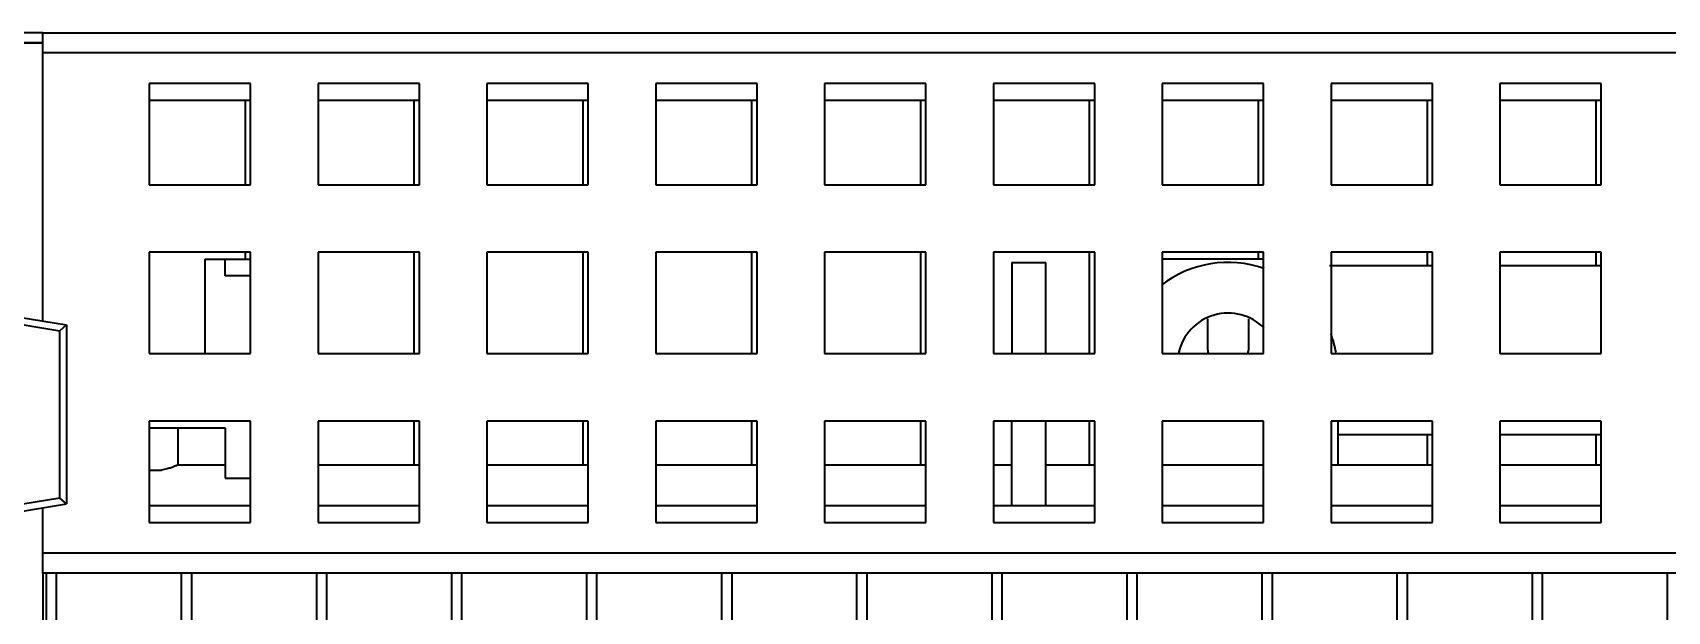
# Model space of a CAD drawing. Header units: millimetres. Extents: x 32496 to 166256, y 3504 to 23939.
# Drawn here: x 44524.6 to 45008.7, y 13128.8 to 13300.1 of the extents above; entities that cross this region are included whole.
import ezdxf

# ---------------------------------------------------------------- set-up
doc = ezdxf.new("R2010")
doc.units = ezdxf.units.MM
doc.layers.get('0').update_dxf_attribs({"lineweight": 35})

msp = doc.modelspace()

# ---------------------------------------------------------------- linework, layer by layer
at = {"linetype": 'Continuous'}
for p, q in [((44527.64, 13300.075), (44447.64, 13300.075)), ((44527.64, 13214.716), (44527.64, 13300.075)), ((44527.64, 13300.075), (45153.64, 13300.075)), ((44527.64, 13297.075), (44447.64, 13297.075)), ((44447.64, 13297.075), (44527.64, 13297.075)), ((45153.64, 13294.075), (44527.64, 13294.075)), ((44559.14, 13285.075), (44559.14, 13255.075)), ((44589.14, 13285.075), (44559.14, 13285.075)), ((44589.14, 13255.075), (44589.14, 13285.075)), ((44609.14, 13285.075), (44609.14, 13255.075)), ((44639.14, 13285.075), (44609.14, 13285.075)), ((44639.14, 13255.075), (44639.14, 13285.075)), ((44659.14, 13285.075), (44659.14, 13255.075)), ((44689.14, 13285.075), (44659.14, 13285.075)), ((44689.14, 13255.075), (44689.14, 13285.075)), ((44709.14, 13285.075), (44709.14, 13255.075)), ((44739.14, 13285.075), (44709.14, 13285.075)), ((44739.14, 13255.075), (44739.14, 13285.075)), ((44759.14, 13285.075), (44759.14, 13255.075)), ((44789.14, 13285.075), (44759.14, 13285.075)), ((44789.14, 13255.075), (44789.14, 13285.075)), ((44809.14, 13285.075), (44809.14, 13255.075)), ((44839.14, 13285.075), (44809.14, 13285.075)), ((44839.14, 13255.075), (44839.14, 13285.075)), ((44859.14, 13285.075), (44859.14, 13255.075)), ((44889.14, 13285.075), (44859.14, 13285.075)), ((44889.14, 13255.075), (44889.14, 13285.075)), ((44909.14, 13285.075), (44909.14, 13255.075)), ((44939.14, 13285.075), (44909.14, 13285.075)), ((44939.14, 13255.075), (44939.14, 13285.075)), ((44959.14, 13285.075), (44959.14, 13255.075)), ((44989.14, 13285.075), (44959.14, 13285.075)), ((44989.14, 13255.075), (44989.14, 13285.075)), ((44559.14, 13280.075), (44589.14, 13280.075)), ((44587.64, 13255.075), (44587.64, 13280.075)), ((44609.14, 13280.075), (44639.14, 13280.075)), ((44637.64, 13255.075), (44637.64, 13280.075)), ((44659.14, 13280.075), (44689.14, 13280.075)), ((44687.64, 13255.075), (44687.64, 13280.075)), ((44709.14, 13280.075), (44739.14, 13280.075)), ((44737.64, 13255.075), (44737.64, 13280.075)), ((44759.14, 13280.075), (44789.14, 13280.075)), ((44787.64, 13255.075), (44787.64, 13280.075)), ((44809.14, 13280.075), (44839.14, 13280.075)), ((44837.64, 13255.075), (44837.64, 13280.075)), ((44859.14, 13280.075), (44889.14, 13280.075)), ((44887.64, 13255.075), (44887.64, 13280.075)), ((44909.14, 13280.075), (44939.14, 13280.075)), ((44937.64, 13255.075), (44937.64, 13280.075)), ((44959.14, 13280.075), (44989.14, 13280.075)), ((44987.64, 13255.075), (44987.64, 13280.075)), ((44559.14, 13255.075), (44589.14, 13255.075)), ((44609.14, 13255.075), (44639.14, 13255.075)), ((44659.14, 13255.075), (44689.14, 13255.075)), ((44709.14, 13255.075), (44739.14, 13255.075)), ((44759.14, 13255.075), (44789.14, 13255.075)), ((44809.14, 13255.075), (44839.14, 13255.075)), ((44859.14, 13255.075), (44889.14, 13255.075)), ((44909.14, 13255.075), (44939.14, 13255.075)), ((44959.14, 13255.075), (44989.14, 13255.075)), ((44559.14, 13235.075), (44559.14, 13205.075)), ((44589.14, 13235.075), (44559.14, 13235.075)), ((44587.64, 13233.075), (44587.64, 13235.075)), ((44589.14, 13205.075), (44589.14, 13235.075)), ((44609.14, 13235.075), (44609.14, 13205.075)), ((44639.14, 13235.075), (44609.14, 13235.075)), ((44637.64, 13205.075), (44637.64, 13235.075)), ((44639.14, 13205.075), (44639.14, 13235.075)), ((44659.14, 13235.075), (44659.14, 13205.075)), ((44689.14, 13235.075), (44659.14, 13235.075)), ((44687.64, 13205.075), (44687.64, 13235.075)), ((44689.14, 13205.075), (44689.14, 13235.075)), ((44709.14, 13235.075), (44709.14, 13205.075)), ((44739.14, 13235.075), (44709.14, 13235.075)), ((44737.64, 13205.075), (44737.64, 13235.075)), ((44739.14, 13205.075), (44739.14, 13235.075)), ((44759.14, 13235.075), (44759.14, 13205.075)), ((44789.14, 13235.075), (44759.14, 13235.075)), ((44787.64, 13205.075), (44787.64, 13235.075)), ((44789.14, 13205.075), (44789.14, 13235.075)), ((44809.14, 13235.075), (44809.14, 13205.075)), ((44839.14, 13235.075), (44809.14, 13235.075)), ((44837.64, 13205.075), (44837.64, 13235.075)), ((44839.14, 13205.075), (44839.14, 13235.075)), ((44859.14, 13235.075), (44859.14, 13205.075)), ((44889.14, 13235.075), (44859.14, 13235.075)), ((44887.64, 13233.075), (44887.64, 13235.075)), ((44889.14, 13205.075), (44889.14, 13235.075)), ((44909.14, 13235.075), (44909.14, 13205.075)), ((44939.14, 13235.075), (44909.14, 13235.075)), ((44937.64, 13231.075), (44937.64, 13235.075)), ((44939.14, 13205.075), (44939.14, 13235.075)), ((44959.14, 13235.075), (44959.14, 13205.075)), ((44989.14, 13235.075), (44959.14, 13235.075)), ((44987.64, 13231.075), (44987.64, 13235.075)), ((44989.14, 13205.075), (44989.14, 13235.075)), ((44575.64, 13233.075), (44575.64, 13205.075)), ((44575.64, 13233.075), (44589.14, 13233.075)), ((44581.64, 13228.075), (44581.64, 13233.075)), ((44814.64, 13232.075), (44814.64, 13205.075)), ((44814.64, 13232.075), (44824.64, 13232.075)), ((44824.64, 13205.075), (44824.64, 13232.075)), ((44889.14, 13233.075), (44859.14, 13233.075)), ((44939.14, 13231.075), (44908.64, 13231.075)), ((44989.14, 13231.075), (44959.14, 13231.075)), ((44467.14, 13224.575), (44534.64, 13213.575)), ((44589.14, 13228.075), (44581.64, 13228.075)), ((44510.44, 13215.493), (44532.64, 13211.875)), ((44872.64, 13206.075), (44872.64, 13215.425)), ((44884.64, 13215.429), (44884.64, 13206.075)), ((44534.64, 13213.575), (44532.64, 13211.875)), ((44532.64, 13162.276), (44532.64, 13211.875)), ((44534.64, 13213.575), (44534.64, 13160.575)), ((44559.14, 13205.075), (44589.14, 13205.075)), ((44609.14, 13205.075), (44639.14, 13205.075)), ((44659.14, 13205.075), (44689.14, 13205.075)), ((44709.14, 13205.075), (44739.14, 13205.075)), ((44759.14, 13205.075), (44789.14, 13205.075)), ((44809.14, 13205.075), (44839.14, 13205.075)), ((44859.14, 13205.075), (44889.14, 13205.075)), ((44909.14, 13205.075), (44939.14, 13205.075)), ((44959.14, 13205.075), (44989.14, 13205.075)), ((44559.14, 13185.075), (44559.14, 13155.075)), ((44589.14, 13185.075), (44559.14, 13185.075)), ((44559.14, 13183.075), (44581.64, 13183.075)), ((44567.64, 13183.075), (44567.64, 13172.075)), ((44581.64, 13183.075), (44581.64, 13168.199)), ((44589.14, 13155.075), (44589.14, 13185.075)), ((44609.14, 13185.075), (44609.14, 13155.075)), ((44639.14, 13185.075), (44609.14, 13185.075)), ((44637.64, 13172.075), (44637.64, 13185.075)), ((44639.14, 13155.075), (44639.14, 13185.075)), ((44659.14, 13185.075), (44659.14, 13155.075)), ((44689.14, 13185.075), (44659.14, 13185.075)), ((44687.64, 13172.075), (44687.64, 13185.075)), ((44689.14, 13155.075), (44689.14, 13185.075)), ((44709.14, 13185.075), (44709.14, 13155.075)), ((44739.14, 13185.075), (44709.14, 13185.075)), ((44737.64, 13172.075), (44737.64, 13185.075)), ((44739.14, 13155.075), (44739.14, 13185.075)), ((44759.14, 13185.075), (44759.14, 13155.075)), ((44789.14, 13185.075), (44759.14, 13185.075)), ((44787.64, 13172.075), (44787.64, 13185.075)), ((44789.14, 13155.075), (44789.14, 13185.075)), ((44809.14, 13185.075), (44809.14, 13155.075)), ((44839.14, 13185.075), (44809.14, 13185.075)), ((44814.64, 13160.075), (44814.64, 13185.075)), ((44824.64, 13160.075), (44824.64, 13185.075)), ((44837.64, 13172.075), (44837.64, 13185.075)), ((44839.14, 13155.075), (44839.14, 13185.075)), ((44859.14, 13185.075), (44859.14, 13155.075)), ((44889.14, 13185.075), (44859.14, 13185.075)), ((44889.14, 13155.075), (44889.14, 13185.075)), ((44909.14, 13185.075), (44909.14, 13155.075)), ((44939.14, 13185.075), (44909.14, 13185.075)), ((44911.14, 13185.075), (44911.14, 13172.075)), ((44939.14, 13181.075), (44911.14, 13181.075)), ((44937.64, 13172.075), (44937.64, 13181.075)), ((44939.14, 13155.075), (44939.14, 13185.075)), ((44959.14, 13185.075), (44959.14, 13155.075)), ((44989.14, 13185.075), (44959.14, 13185.075)), ((44989.14, 13181.075), (44959.14, 13181.075)), ((44987.64, 13172.075), (44987.64, 13181.075)), ((44989.14, 13155.075), (44989.14, 13185.075)), ((44567.64, 13172.075), (44567.335, 13171.967)), ((44581.64, 13172.075), (44567.64, 13172.075)), ((44639.14, 13172.075), (44609.14, 13172.075)), ((44689.14, 13172.075), (44659.14, 13172.075)), ((44739.14, 13172.075), (44709.14, 13172.075)), ((44789.14, 13172.075), (44759.14, 13172.075)), ((44814.64, 13172.075), (44809.14, 13172.075)), ((44839.14, 13172.075), (44824.64, 13172.075)), ((44889.14, 13172.075), (44859.14, 13172.075)), ((44939.14, 13172.075), (44909.14, 13172.075)), ((44989.14, 13172.075), (44959.14, 13172.075)), ((44559.14, 13170.575), (44562.809, 13170.575)), ((44581.64, 13168.199), (44589.14, 13168.199)), ((44532.64, 13162.276), (44510.44, 13158.658)), ((44534.64, 13160.575), (44532.64, 13162.276)), ((44467.14, 13149.575), (44534.64, 13160.575)), ((44527.64, 13140.075), (44527.64, 13159.435)), ((44589.14, 13160.075), (44559.14, 13160.075)), ((44639.14, 13160.075), (44609.14, 13160.075)), ((44689.14, 13160.075), (44659.14, 13160.075)), ((44739.14, 13160.075), (44709.14, 13160.075)), ((44789.14, 13160.075), (44759.14, 13160.075)), ((44839.14, 13160.075), (44809.14, 13160.075)), ((44889.14, 13160.075), (44859.14, 13160.075)), ((44939.14, 13160.075), (44909.14, 13160.075)), ((44989.14, 13160.075), (44959.14, 13160.075)), ((44559.14, 13155.075), (44589.14, 13155.075)), ((44609.14, 13155.075), (44639.14, 13155.075)), ((44659.14, 13155.075), (44689.14, 13155.075)), ((44709.14, 13155.075), (44739.14, 13155.075)), ((44759.14, 13155.075), (44789.14, 13155.075)), ((44809.14, 13155.075), (44839.14, 13155.075)), ((44859.14, 13155.075), (44889.14, 13155.075)), ((44909.14, 13155.075), (44939.14, 13155.075)), ((44959.14, 13155.075), (44989.14, 13155.075)), ((44527.64, 13146.075), (45153.64, 13146.075)), ((44527.64, 13140.075), (44527.64, 12514.553)), ((45153.64, 13140.075), (44527.64, 13140.075)), ((44528.64, 13140.075), (44528.64, 13110.075)), ((44531.64, 13140.075), (44531.64, 13110.075)), ((44568.64, 13140.075), (44568.64, 13110.075)), ((44571.64, 13140.075), (44571.64, 13110.075)), ((44608.64, 13140.075), (44608.64, 13110.075)), ((44611.64, 13140.075), (44611.64, 13110.075)), ((44648.64, 13140.075), (44648.64, 13110.075)), ((44651.64, 13140.075), (44651.64, 13110.075)), ((44688.64, 13140.075), (44688.64, 13110.075)), ((44691.64, 13140.075), (44691.64, 13110.075)), ((44728.64, 13140.075), (44728.64, 13110.075)), ((44731.64, 13140.075), (44731.64, 13110.075)), ((44768.64, 13140.075), (44768.64, 13110.075)), ((44771.64, 13140.075), (44771.64, 13110.075)), ((44808.64, 13140.075), (44808.64, 13110.075)), ((44811.64, 13140.075), (44811.64, 13110.075)), ((44848.64, 13140.075), (44848.64, 13110.075)), ((44851.64, 13140.075), (44851.64, 13110.075)), ((44888.64, 13140.075), (44888.64, 13110.075)), ((44891.64, 13140.075), (44891.64, 13110.075)), ((44928.64, 13140.075), (44928.64, 13110.075)), ((44931.64, 13140.075), (44931.64, 13110.075)), ((44968.64, 13140.075), (44968.64, 13110.075)), ((44971.64, 13140.075), (44971.64, 13110.075)), ((45008.64, 13140.075), (45008.64, 13110.075))]:
    msp.add_line(p, q, dxfattribs=at)
for centre, radius, start, end in [((44878.64, 13199.575), 32.5, 70.84751, 127.48035), ((44878.64, 13202.075), 15, 44.43639, 167.73542), ((44878.64, 13199.575), 32.5, 10.37158, 20.20025), ((44878.64, 13206.075), 6, 180, 190.54574), ((44878.64, 13206.075), 6, 349.44894, 0), ((44548.715, 13224.377), 55.618, 286.91818, 288.02061), ((44547.932, 13226.776), 58.143, 288.02283, 288.53912), ((44545.342, 13234.167), 65.973, 289.34825, 289.47285)]:
    msp.add_arc(centre, radius, start, end, dxfattribs=at)
for points, knots in [([(44567.2, 13171.919), (44567.147, 13171.901), (44566.887, 13171.81), (44566.626, 13171.721), (44566.418, 13171.651)], [0, 0, 0, 0, 0.2049838, 1, 1, 1, 1]), ([(44564.9, 13171.165), (44564.742, 13171.117), (44564.048, 13170.91), (44563.35, 13170.716), (44562.809, 13170.575)], [0, 0, 0, 0, 0.228223, 1, 1, 1, 1])]:
    msp.add_open_spline(points, degree=3, knots=knots, dxfattribs=at)

doc.saveas('drawing.dxf')
